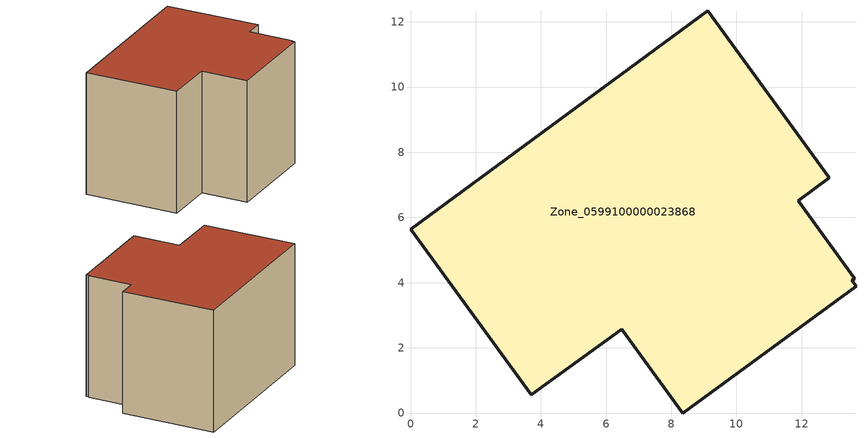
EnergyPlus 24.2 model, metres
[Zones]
Zone_0599100000023868
 floor ground (C_G): 3.71,0.56 0,5.64 9.11,12.34 12.85,7.22 11.89,6.52 13.63,4.13 13.54,4.07 13.67,3.88 8.35,0 6.48,2.57 z0
 wall outside (C_F): 12.85,7.22 9.11,12.34 0,5.64 3.71,0.56 6.48,2.57 8.35,0 13.67,3.88 13.54,4.07 13.63,4.13 11.89,6.52 12.85,7.22 z0:8.29
 roof outside (C_R): 8.35,0 13.67,3.88 13.54,4.07 13.63,4.13 11.89,6.52 12.85,7.22 9.11,12.34 0,5.64 3.71,0.56 6.48,2.57 z8.29
[BUILDING]
Pand.0599100000023868: North Axis=0; Terrain=City; Loads Convergence Tolerance Value=0.04; Temperature Convergence Tolerance Value=0.4; Solar Distribution=FullExterior; Maximum Number of Warmup Days=25; Minimum Number of Warmup Days=1
[Site:Location]
Rotterdam.The.Hague.AP_ZH_NLD Design_Conditions: Latitude=51.96; Longitude=4.45; Time Zone=1; Elevation=-4.5
[SITE:GROUNDTEMPERATURE:BUILDINGSURFACE]
18, 18, 18, 18, 18, 18, 18, 18, 18, 18, 18, 18
[MATERIAL] Thermal Absorptance=0.9; Solar Absorptance=0.7; Visible Absorptance=0.7
Name | Roughness | Thickness | Conductivity | Density | Specific Heat
G.TC.1946-1964 | MediumSmooth | 0.15 | 1 | 540 | 1210
F.TC.1946-1964 | Rough | 0.3 | 0.857143 | 1920 | 840
R.TC.1946-1964 | MediumRough | 0.2 | 0.235294 | 1500 | 1000
[CONSTRUCTION]
C_G: G.TC.1946-1964
C_F: F.TC.1946-1964
C_R: R.TC.1946-1964
[ZONE]
Zone_0599100000023868: Type=1; Multiplier=1; Ceiling Height=Autocalculate; Volume=Autocalculate; Floor Area=autocalculate; Part of Total Floor Area=Yes
[ZONEINFILTRATION:DESIGNFLOWRATE]
Infil_Zone_0599100000023868: Zone or ZoneList or Space or SpaceList=Zone_0599100000023868; Schedule=AlwaysOn; Design Flow Rate Calculation Method=Flow/Area; Flow Rate per Floor Area=0.003; Constant Term Coefficient=1; Temperature Term Coefficient=0; Velocity Term Coefficient=0; Velocity Squared Term Coefficient=0
[HVACTEMPLATE:ZONE:IDEALLOADSAIRSYSTEM]
Zone_0599100000023868: Maximum Heating Supply Air Temperature=50; Minimum Cooling Supply Air Temperature=13; Maximum Heating Supply Air Humidity Ratio=0.0156; Minimum Cooling Supply Air Humidity Ratio=0.0077; Heating Limit=NoLimit; Cooling Limit=NoLimit; Dehumidification Control Type=ConstantSensibleHeatRatio; Cooling Sensible Heat Ratio=0.7; Dehumidification Setpoint=60; Humidification Control Type=None; Humidification Setpoint=30; Outdoor Air Method=None; Outdoor Air Flow Rate per Person=0.00944; Outdoor Air Flow Rate per Zone Floor Area=0; Outdoor Air Flow Rate per Zone=0; Demand Controlled Ventilation Type=None; Outdoor Air Economizer Type=NoEconomizer; Heat Recovery Type=None; Sensible Heat Recovery Effectiveness=0.7; Latent Heat Recovery Effectiveness=0.65
[ZONECONTROL:THERMOSTAT]
ThermostatControl_Zone_0599100000023868: Zone or ZoneList=Zone_0599100000023868; Control Type Schedule=DualSetpointControlType; Control 1=Thermostat_Zone_0599100000023868; Temperature Difference Between Cutout And Setpoint=0
[THERMOSTATSETPOINT:DUALSETPOINT]
Thermostat_Zone_0599100000023868: Heating Setpoint Temperature Schedule=HeatingSetpoint_Zone_0599100000023868; Cooling Setpoint Temperature Schedule=CoolingSetpoint_Zone_0599100000023868
[SCHEDULE:COMPACT]
HeatingSetpoint_Zone_0599100000023868: Through: 12/31, For: AllDays, Until: 24:00, 21
CoolingSetpoint_Zone_0599100000023868: Through: 12/31, For: AllDays, Until: 24:00, 24
DualSetpointControlType: Through: 12/31, For: AllDays, Until: 24:00, 4
AlwaysOn: Through: 12/31, For: AllDays, Until: 24:00, 1
